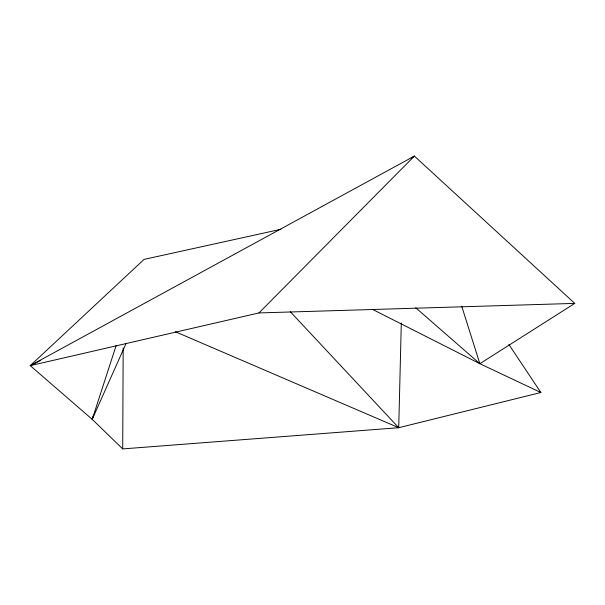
<?xml version="1.0" encoding="UTF-8"?>
<svg xmlns="http://www.w3.org/2000/svg" width="605" height="605" viewBox="0 0 605 605"><rect width="100%" height="100%" fill="white"/><g stroke="black" fill="none" stroke-linecap="round" stroke-linejoin="round"><path stroke-width="0.91" d="M508.911 344.532L540.87 392.509L398.718 427.712L122.702 448.91L123.178 348.041M175.314 331.714L398.718 427.712L401.312 322.972M122.702 448.91L92.217 419.341L93.246 415.703M280.894 229.295L144.058 259.394L30.25 365.654L92.217 419.341L116.1 345.659M92.217 419.341L125.931 343.746M411.249 158.185L414.372 156.09L30.25 365.654L258.948 312.936L414.372 156.09L574.75 303.392L479.856 363.703L372.4 309.329M30.25 365.654L40.361 360.565M258.948 312.936L574.75 303.392M415.741 307.786L479.856 363.703L540.87 392.509M290.332 311.749L398.718 427.712M461.713 306.183L479.856 363.703"/></g></svg>
